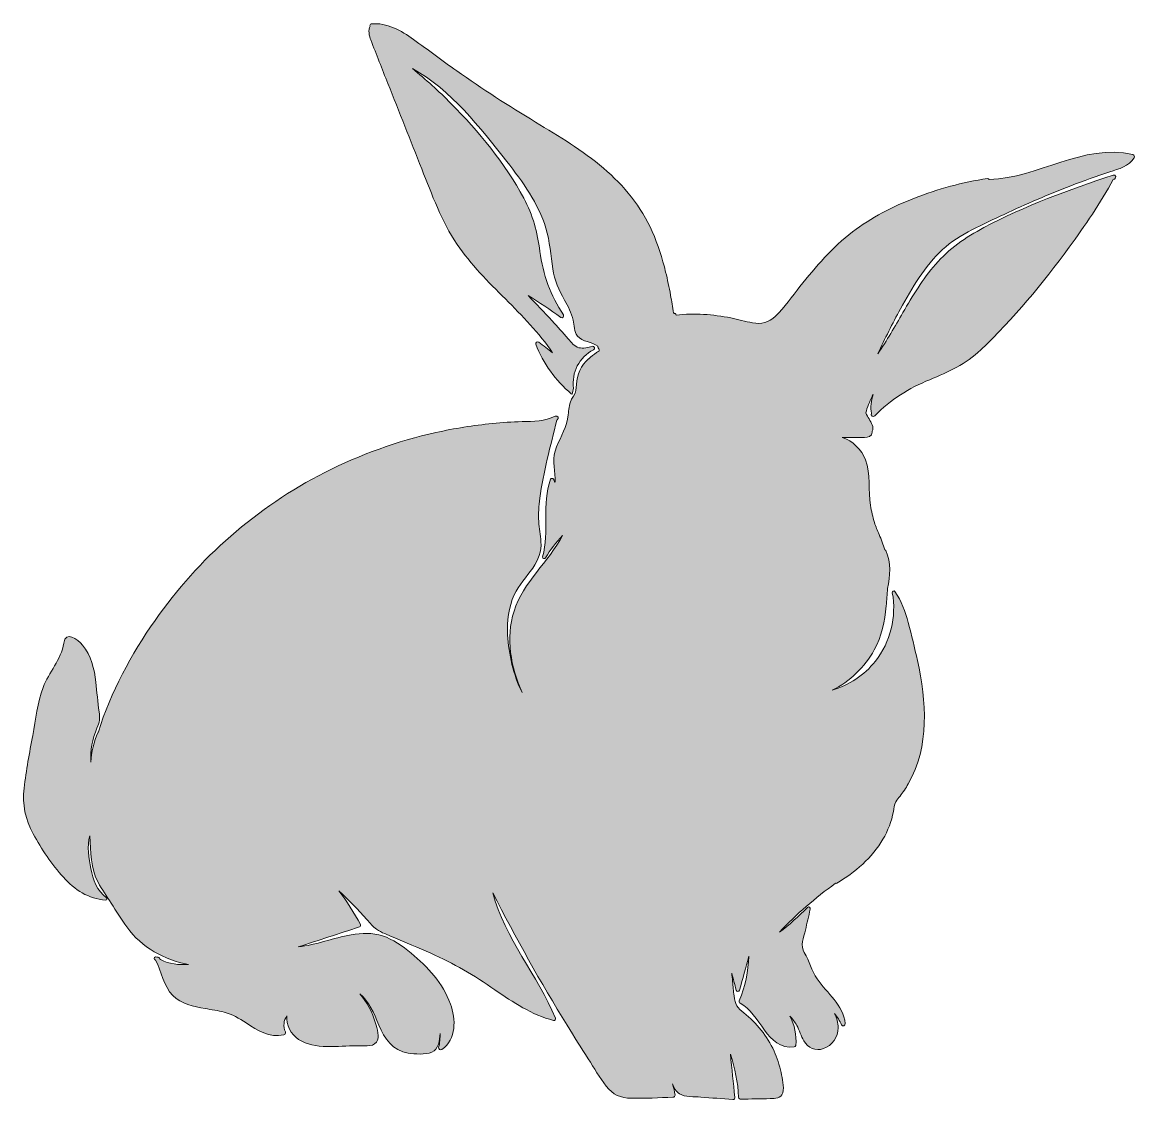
# Model space of a CAD drawing. Header units: inches. Extents: x -2 to 737, y -1000 to -384.
# Drawn here: x 218.4 to 312.4, y -895.6 to -804.6 of the extents above; entities that cross this region are included whole.
import ezdxf

# ---------------------------------------------------------------- set-up
doc = ezdxf.new("R2010")
doc.units = ezdxf.units.IN
doc.header["$MEASUREMENT"] = 0
doc.layers.add('Layer 1', color=7, linetype='Continuous')

# ---------------------------------------------------------------- blocks, each defined once
blk = doc.blocks.new('block 22')
at = {"layer": 'Layer 1', "true_color": 0x010101}
h = blk.add_hatch(color=178, dxfattribs=at)
h.dxf.hatch_style = 2
edge = h.paths.add_edge_path()
edge.add_spline(control_points=[(312.232, -815.736), (308.005, -814.777), (304.24, -817.722), (300.089, -817.855), (300.06, -817.799), (300.006, -817.758), (299.931, -817.768), (297.848, -818.051), (295.743, -818.668), (293.784, -819.419), (291.914, -820.136), (290.125, -821.066), (288.528, -822.279), (286.818, -823.577), (285.427, -825.212), (284.094, -826.881), (283.425, -827.718), (282.803, -828.669), (282.016, -829.401), (281.451, -829.927), (280.842, -830.101), (280.079, -829.96), (279.464, -829.846), (278.863, -829.662), (278.247, -829.544), (276.732, -829.253), (275.16, -829.128), (273.627, -829.297), (273.617, -829.245), (273.585, -829.198), (273.534, -829.174), (273.51, -829.162), (273.485, -829.151), (273.461, -829.139), (273.442, -829.13), (273.423, -829.127), (273.405, -829.126), (273.33, -828.894), (273.322, -828.568), (273.292, -828.394), (273.247, -828.132), (273.201, -827.871), (273.152, -827.611), (273.031, -826.959), (272.897, -826.31), (272.739, -825.666), (272.455, -824.5), (272.094, -823.35), (271.608, -822.251), (270.676, -820.145), (269.226, -818.368), (267.477, -816.886), (265.707, -815.388), (263.717, -814.184), (261.737, -812.99), (259.468, -811.622), (257.242, -810.197), (255.077, -808.667), (253.85, -807.8), (252.652, -806.893), (251.431, -806.018), (250.378, -805.264), (249.187, -804.559), (247.843, -804.701), (247.755, -804.71), (247.728, -804.807), (247.755, -804.877), (247.554, -805.172), (247.696, -805.76), (247.81, -806.049), (248.293, -807.277), (248.771, -808.508), (249.259, -809.735), (250.216, -812.139), (251.164, -814.547), (252.12, -816.952), (252.987, -819.13), (253.789, -821.374), (255.114, -823.326), (256.271, -825.03), (257.738, -826.489), (259.188, -827.94), (260.617, -829.37), (262.039, -830.815), (263.183, -832.482), (262.795, -832.188), (262.409, -831.894), (262.022, -831.599), (261.902, -831.507), (261.688, -831.61), (261.754, -831.775), (262.402, -833.405), (263.424, -834.826), (264.762, -835.962), (264.782, -835.979), (264.805, -835.986), (264.829, -835.99), (264.876, -835.829), (264.92, -835.663), (264.962, -835.49), (264.754, -834.17), (265.425, -832.842), (266.643, -832.24), (266.805, -832.16), (266.706, -831.876), (266.528, -831.935), (266.187, -832.05), (265.774, -832.145), (265.413, -832.06), (265.004, -831.963), (264.767, -831.596), (264.506, -831.301), (264.057, -830.794), (263.604, -830.29), (263.145, -829.792), (262.48, -829.068), (261.801, -828.359), (261.116, -827.655), (262.064, -828.234), (262.989, -828.849), (263.891, -829.501), (264.018, -829.592), (264.176, -829.408), (264.096, -829.287), (263.004, -827.66), (262.361, -825.857), (262.108, -823.919), (261.897, -822.305), (261.523, -820.866), (260.744, -819.426), (259.158, -816.495), (256.932, -813.775), (254.59, -811.417), (253.557, -810.378), (252.47, -809.395), (251.333, -808.471), (254.604, -810.288), (257.03, -813.435), (259.307, -816.327), (260.655, -818.038), (261.965, -819.865), (262.618, -821.968), (262.967, -823.093), (263.011, -824.251), (263.198, -825.405), (263.353, -826.364), (263.722, -827.189), (264.185, -828.033), (264.481, -828.572), (264.787, -829.123), (264.922, -829.73), (265.022, -830.18), (264.971, -830.695), (265.279, -831.073), (265.693, -831.582), (266.524, -831.549), (267.001, -831.934), (267.011, -831.976), (267.022, -832.018), (267.031, -832.078), (267.134, -832.164), (267.149, -832.263), (267.076, -832.377), (267.016, -832.401), (266.957, -832.429), (266.9, -832.459), (266.663, -832.651), (266.437, -832.782), (266.232, -832.99), (266.224, -832.994), (266.215, -832.998), (266.207, -833.005), (265.595, -833.546), (265.256, -834.364), (265.2, -835.17), (265.173, -835.556), (265.167, -835.803), (264.948, -836.163), (264.879, -836.278), (264.797, -836.377), (264.741, -836.501), (264.568, -836.878), (264.547, -837.314), (264.509, -837.721), (264.412, -838.753), (263.894, -839.518), (263.508, -840.45), (263.127, -841.369), (263.352, -842.186), (263.412, -843.118), (263.401, -843.229), (263.391, -843.34), (263.381, -843.451), (263.381, -843.451), (263.293, -843.227), (263.293, -843.227), (263.283, -843.203), (263.268, -843.187), (263.25, -843.176), (263.206, -843.085), (263.055, -843.064), (263.014, -843.177), (262.248, -845.297), (262.929, -847.59), (262.334, -849.741), (262.29, -849.897), (262.516, -849.947), (262.588, -849.823), (262.99, -849.135), (263.47, -848.508), (264.021, -847.941), (262.842, -850.19), (260.691, -851.842), (259.921, -854.323), (259.21, -856.612), (259.638, -859.054), (260.603, -861.209), (259.858, -859.702), (259.468, -857.964), (259.381, -856.327), (259.321, -855.179), (259.454, -854.003), (259.94, -852.952), (260.332, -852.103), (260.972, -851.436), (261.5, -850.677), (261.972, -850), (262.258, -849.286), (262.197, -848.453), (262.155, -847.883), (262.032, -847.323), (262.007, -846.75), (261.978, -846.094), (262.021, -845.437), (262.103, -844.787), (262.386, -842.561), (263.022, -840.366), (263.536, -838.183), (263.549, -838.176), (263.563, -838.171), (263.576, -838.164), (263.779, -838.059), (263.612, -837.75), (263.408, -837.852), (262.531, -838.296), (261.556, -838.275), (260.598, -838.305), (259.759, -838.331), (258.922, -838.386), (258.087, -838.469), (256.484, -838.628), (254.891, -838.877), (253.319, -839.228), (250.061, -839.954), (246.894, -841.09), (243.919, -842.604), (238.194, -845.519), (233.257, -849.839), (229.576, -855.101), (227.571, -857.968), (225.817, -861.172), (224.784, -864.529), (224.776, -864.539), (224.768, -864.548), (224.762, -864.561), (224.398, -865.366), (224.195, -866.214), (224.147, -867.074), (224.089, -866.106), (224.275, -865.138), (224.669, -864.203), (224.873, -863.719), (224.946, -863.37), (224.859, -862.84), (224.721, -861.999), (224.669, -861.156), (224.571, -860.31), (224.444, -859.211), (224.184, -858.074), (223.454, -857.207), (223.023, -856.695), (222.019, -855.934), (221.86, -857.024), (221.658, -858.419), (220.589, -859.47), (220.12, -860.776), (219.654, -862.071), (219.475, -863.468), (219.235, -864.818), (218.971, -866.295), (218.677, -867.779), (218.509, -869.271), (218.352, -870.669), (218.61, -871.915), (219.278, -873.148), (219.976, -874.437), (220.85, -875.723), (221.83, -876.815), (222.769, -877.861), (223.961, -878.643), (225.391, -878.741), (225.495, -878.748), (225.568, -878.615), (225.475, -878.544), (224.678, -877.941), (224.326, -877.023), (224.149, -876.066), (223.999, -875.255), (223.787, -874.155), (224.062, -873.301), (224.146, -874.623), (224.147, -876.084), (224.76, -877.238), (225.084, -877.849), (225.495, -878.421), (225.868, -879.003), (226.299, -879.677), (226.716, -880.361), (227.187, -881.008), (228.466, -882.767), (230.337, -883.772), (232.405, -884.186), (231.583, -884.226), (230.755, -884.158), (230.044, -883.76), (230.023, -883.748), (230.003, -883.734), (229.982, -883.721), (229.971, -883.698), (229.96, -883.676), (229.948, -883.654), (229.9, -883.568), (229.811, -883.545), (229.734, -883.561), (229.731, -883.56), (229.728, -883.558), (229.725, -883.556), (229.586, -883.457), (229.404, -883.654), (229.545, -883.756), (229.571, -883.775), (229.598, -883.792), (229.624, -883.811), (230.152, -884.784), (230.275, -885.995), (231.086, -886.8), (231.811, -887.519), (232.837, -887.736), (233.807, -887.903), (234.348, -887.996), (234.893, -888.074), (235.423, -888.214), (236.105, -888.395), (236.692, -888.729), (237.277, -889.116), (238.239, -889.753), (239.262, -890.408), (240.463, -890.126), (240.575, -890.099), (240.637, -889.987), (240.591, -889.879), (240.394, -889.417), (240.441, -888.913), (240.724, -888.527), (240.623, -889.282), (241.074, -890.084), (241.716, -890.507), (243.07, -891.4), (245.087, -891.062), (246.616, -891.043), (247.092, -891.038), (247.944, -891.199), (248.286, -890.752), (248.599, -890.344), (248.334, -889.56), (248.214, -889.127), (247.959, -888.21), (247.5, -887.374), (246.887, -886.661), (247.665, -887.323), (248.067, -888.28), (248.496, -889.301), (248.982, -890.456), (249.65, -891.458), (250.981, -891.66), (251.565, -891.749), (252.404, -891.82), (252.963, -891.601), (253.55, -891.373), (253.635, -890.556), (253.68, -890.015), (253.68, -890.013), (253.68, -890.012), (253.68, -890.011), (253.682, -890.397), (253.641, -890.788), (253.551, -891.178), (253.516, -891.33), (253.703, -891.445), (253.827, -891.36), (255.074, -890.503), (255.006, -888.8), (254.545, -887.523), (253.917, -885.784), (252.622, -884.375), (251.215, -883.219), (250.497, -882.63), (249.706, -882.046), (248.81, -881.763), (247.95, -881.491), (247.037, -881.517), (246.157, -881.67), (244.645, -881.934), (243.193, -882.532), (241.67, -882.698), (243.395, -882.133), (245.121, -881.57), (246.846, -881.005), (246.93, -880.977), (246.982, -880.89), (246.937, -880.805), (246.409, -879.796), (245.799, -878.841), (245.113, -877.944), (245.931, -878.736), (246.732, -879.545), (247.488, -880.383), (247.751, -880.674), (247.975, -880.987), (248.307, -881.209), (248.731, -881.492), (249.243, -881.678), (249.71, -881.876), (250.768, -882.323), (251.825, -882.772), (252.878, -883.232), (254.815, -884.078), (256.562, -885.111), (258.299, -886.312), (259.845, -887.381), (261.417, -888.426), (263.256, -888.912), (263.357, -888.939), (263.472, -888.828), (263.428, -888.725), (261.896, -885.086), (259.151, -881.97), (258.127, -878.124), (260.087, -881.93), (262.153, -885.681), (264.409, -889.32), (264.996, -890.268), (265.591, -891.21), (266.192, -892.148), (266.687, -892.921), (267.15, -893.739), (267.717, -894.461), (268.279, -895.177), (268.94, -895.476), (269.849, -895.488), (271.015, -895.504), (272.187, -895.436), (273.353, -895.401), (273.446, -895.398), (273.544, -895.31), (273.532, -895.211), (273.491, -894.884), (273.414, -894.569), (273.303, -894.272), (273.457, -894.6), (273.619, -894.928), (273.901, -895.109), (274.376, -895.413), (275.175, -895.337), (275.708, -895.382), (276.609, -895.458), (277.512, -895.522), (278.414, -895.6), (278.526, -895.61), (278.596, -895.509), (278.586, -895.407), (278.46, -894.193), (278.335, -892.98), (278.21, -891.766), (278.607, -892.937), (278.84, -894.152), (278.908, -895.399), (278.913, -895.494), (278.997, -895.562), (279.09, -895.561), (279.914, -895.546), (280.738, -895.531), (281.561, -895.516), (282.011, -895.508), (282.479, -895.528), (282.63, -895.02), (282.78, -894.519), (282.597, -893.806), (282.494, -893.311), (282.364, -892.687), (282.164, -892.08), (281.9, -891.499), (281.323, -890.23), (280.442, -889.136), (279.351, -888.274), (278.812, -887.849), (278.605, -887.55), (278.516, -886.829), (278.466, -886.425), (278.434, -886.018), (278.393, -885.613), (278.369, -885.375), (278.345, -885.138), (278.32, -884.901), (278.445, -885.38), (278.57, -885.859), (278.694, -886.339), (278.737, -886.504), (278.943, -886.506), (278.989, -886.34), (279.25, -885.39), (279.512, -884.439), (279.773, -883.489), (279.719, -884.775), (279.452, -886.037), (278.964, -887.241), (278.934, -887.314), (278.943, -887.409), (279.024, -887.448), (280.767, -888.297), (281.264, -891.424), (283.599, -891.144), (283.66, -891.137), (283.734, -891.091), (283.741, -891.022), (283.82, -890.143), (283.643, -889.293), (283.232, -888.545), (283.461, -888.776), (283.659, -889.039), (283.819, -889.33), (284.048, -889.749), (284.17, -890.222), (284.422, -890.63), (284.786, -891.218), (285.409, -891.528), (286.085, -891.292), (286.815, -891.037), (287.32, -890.3), (287.322, -889.534), (287.323, -889.107), (287.206, -888.707), (287.02, -888.336), (287.246, -888.624), (287.445, -888.936), (287.614, -889.273), (287.696, -889.438), (287.924, -889.35), (287.909, -889.179), (287.776, -887.589), (286.393, -886.615), (285.534, -885.404), (285.041, -884.71), (284.91, -883.881), (284.457, -883.177), (284.093, -882.611), (284.412, -881.89), (284.551, -881.284), (284.686, -880.692), (284.821, -880.1), (284.961, -879.509), (284.99, -879.385), (284.84, -879.241), (284.73, -879.353), (283.988, -880.112), (283.192, -880.812), (282.354, -881.461), (283.792, -879.924), (285.383, -878.539), (287.104, -877.321), (287.134, -877.333), (287.169, -877.332), (287.205, -877.31), (288.728, -876.405), (290.213, -875.143), (291.108, -873.598), (291.528, -872.873), (291.826, -872.083), (291.994, -871.262), (292.05, -870.988), (292.063, -870.676), (292.191, -870.424), (292.279, -870.25), (292.431, -870.102), (292.551, -869.95), (292.807, -869.626), (293.036, -869.28), (293.243, -868.922), (295.069, -865.753), (294.771, -861.931), (294.023, -858.495), (293.789, -857.422), (293.522, -856.356), (293.243, -855.294), (292.995, -854.355), (292.687, -853.455), (292.116, -852.658), (292.041, -852.554), (291.879, -852.651), (291.899, -852.764), (292.267, -854.796), (291.745, -856.925), (290.465, -858.552), (289.522, -859.752), (288.231, -860.569), (286.803, -861.003), (288.306, -860.278), (289.568, -859.049), (290.369, -857.592), (291.003, -856.439), (291.261, -855.182), (291.378, -853.882), (291.422, -853.393), (291.458, -852.904), (291.494, -852.415), (291.72, -851.339), (291.805, -850.242), (291.343, -849.206), (291.325, -849.166), (291.295, -849.148), (291.264, -849.143), (291.131, -848.703), (290.962, -848.27), (290.781, -847.84), (290.639, -847.502), (290.503, -847.17), (290.378, -846.837), (290.25, -846.36), (290.137, -845.88), (290.051, -845.396), (289.83, -844.142), (290.102, -842.737), (289.638, -841.538), (289.294, -840.649), (288.55, -839.939), (287.653, -839.637), (287.923, -839.658), (288.192, -839.665), (288.46, -839.652), (288.823, -839.66), (289.186, -839.666), (289.545, -839.649), (289.858, -839.635), (290.165, -839.56), (290.196, -839.196), (290.198, -839.172), (290.193, -839.15), (290.192, -839.127), (290.395, -838.783), (290.113, -838.379), (289.935, -838.084), (289.835, -837.92), (289.736, -837.752), (289.664, -837.578), (289.743, -837.095), (290.002, -836.616), (290.186, -836.19), (290.197, -836.165), (290.197, -836.143), (290.193, -836.122), (290.213, -836.093), (290.234, -836.065), (290.259, -836.04), (290.263, -836.035), (290.271, -836.029), (290.28, -836.022), (290.121, -836.499), (290.026, -837.122), (290.137, -837.6), (290.047, -837.771), (290.263, -837.981), (290.416, -837.823), (291.756, -836.441), (293.29, -835.485), (295.066, -834.762), (296.659, -834.113), (298.115, -833.446), (299.375, -832.245), (302.128, -829.622), (304.603, -826.634), (306.846, -823.569), (308.188, -821.734), (309.494, -819.84), (310.578, -817.838), (310.61, -817.828), (310.641, -817.817), (310.673, -817.806), (310.884, -817.736), (310.783, -817.407), (310.572, -817.477), (306.859, -818.7), (303.088, -820.078), (299.628, -821.915), (298.096, -822.729), (296.688, -823.708), (295.542, -825.02), (294.461, -826.257), (293.614, -827.673), (292.794, -829.09), (292.113, -830.269), (291.441, -831.457), (290.664, -832.574), (291.274, -831.296), (291.899, -830.026), (292.585, -828.786), (293.561, -827.026), (294.648, -825.145), (296.144, -823.77), (297.595, -822.436), (299.591, -821.628), (301.353, -820.791), (303.196, -819.916), (305.075, -819.114), (306.98, -818.383), (308.071, -817.963), (309.172, -817.569), (310.281, -817.198), (311.034, -816.946), (311.907, -816.756), (312.334, -816.019), (312.39, -815.922), (312.358, -815.765), (312.232, -815.736)], knot_values=[0, 0, 0, 0, 1, 1, 1, 2, 2, 2, 3, 3, 3, 4, 4, 4, 5, 5, 5, 6, 6, 6, 7, 7, 7, 8, 8, 8, 9, 9, 9, 10, 10, 10, 11, 11, 11, 12, 12, 12, 13, 13, 13, 14, 14, 14, 15, 15, 15, 16, 16, 16, 17, 17, 17, 18, 18, 18, 19, 19, 19, 20, 20, 20, 21, 21, 21, 22, 22, 22, 23, 23, 23, 24, 24, 24, 25, 25, 25, 26, 26, 26, 27, 27, 27, 28, 28, 28, 29, 29, 29, 30, 30, 30, 31, 31, 31, 32, 32, 32, 33, 33, 33, 34, 34, 34, 35, 35, 35, 36, 36, 36, 37, 37, 37, 38, 38, 38, 39, 39, 39, 40, 40, 40, 41, 41, 41, 42, 42, 42, 43, 43, 43, 44, 44, 44, 45, 45, 45, 46, 46, 46, 47, 47, 47, 48, 48, 48, 49, 49, 49, 50, 50, 50, 51, 51, 51, 52, 52, 52, 53, 53, 53, 54, 54, 54, 55, 55, 55, 56, 56, 56, 57, 57, 57, 58, 58, 58, 59, 59, 59, 60, 60, 60, 61, 61, 61, 62, 62, 62, 63, 63, 63, 64, 64, 64, 65, 65, 65, 66, 66, 66, 67, 67, 67, 68, 68, 68, 69, 69, 69, 70, 70, 70, 71, 71, 71, 72, 72, 72, 73, 73, 73, 74, 74, 74, 75, 75, 75, 76, 76, 76, 77, 77, 77, 78, 78, 78, 79, 79, 79, 80, 80, 80, 81, 81, 81, 82, 82, 82, 83, 83, 83, 84, 84, 84, 85, 85, 85, 86, 86, 86, 87, 87, 87, 88, 88, 88, 89, 89, 89, 90, 90, 90, 91, 91, 91, 92, 92, 92, 93, 93, 93, 94, 94, 94, 95, 95, 95, 96, 96, 96, 97, 97, 97, 98, 98, 98, 99, 99, 99, 100, 100, 100, 101, 101, 101, 102, 102, 102, 103, 103, 103, 104, 104, 104, 105, 105, 105, 106, 106, 106, 107, 107, 107, 108, 108, 108, 109, 109, 109, 110, 110, 110, 111, 111, 111, 112, 112, 112, 113, 113, 113, 114, 114, 114, 115, 115, 115, 116, 116, 116, 117, 117, 117, 118, 118, 118, 119, 119, 119, 120, 120, 120, 121, 121, 121, 122, 122, 122, 123, 123, 123, 124, 124, 124, 125, 125, 125, 126, 126, 126, 127, 127, 127, 128, 128, 128, 129, 129, 129, 130, 130, 130, 131, 131, 131, 132, 132, 132, 133, 133, 133, 134, 134, 134, 135, 135, 135, 136, 136, 136, 137, 137, 137, 138, 138, 138, 139, 139, 139, 140, 140, 140, 141, 141, 141, 142, 142, 142, 143, 143, 143, 144, 144, 144, 145, 145, 145, 146, 146, 146, 147, 147, 147, 148, 148, 148, 149, 149, 149, 150, 150, 150, 151, 151, 151, 152, 152, 152, 153, 153, 153, 154, 154, 154, 155, 155, 155, 156, 156, 156, 157, 157, 157, 158, 158, 158, 159, 159, 159, 160, 160, 160, 161, 161, 161, 162, 162, 162, 163, 163, 163, 164, 164, 164, 165, 165, 165, 166, 166, 166, 167, 167, 167, 168, 168, 168, 169, 169, 169, 170, 170, 170, 171, 171, 171, 172, 172, 172, 173, 173, 173, 174, 174, 174, 175, 175, 175, 176, 176, 176, 177, 177, 177, 178, 178, 178, 179, 179, 179, 180, 180, 180, 181, 181, 181, 182, 182, 182, 183, 183, 183, 184, 184, 184, 185, 185, 185, 186, 186, 186, 187, 187, 187, 188, 188, 188, 189, 189, 189, 190, 190, 190, 191, 191, 191, 192, 192, 192, 193, 193, 193, 194, 194, 194, 195, 195, 195, 196, 196, 196, 197, 197, 197, 198, 198, 198, 199, 199, 199, 200, 200, 200, 201, 201, 201, 202, 202, 202, 203, 203, 203, 204, 204, 204, 205, 205, 205, 206, 206, 206, 207, 207, 207, 208, 208, 208, 209, 209, 209, 210, 210, 210, 211, 211, 211, 212, 212, 212, 213, 213, 213, 214, 214, 214, 215, 215, 215, 216, 216, 216, 217, 217, 217, 218, 218, 218, 219, 219, 219, 220, 220, 220, 221, 221, 221, 222, 222, 222, 223, 223, 223, 224, 224, 224, 225, 225, 225, 226, 226, 226, 227, 227, 227, 228, 228, 228, 229, 229, 229, 230, 230, 230, 231, 231, 231, 232, 232, 232, 233, 233, 233, 234, 234, 234, 235, 235, 235, 236, 236, 236, 237, 237, 237, 238, 238, 238, 239, 239, 239, 240, 240, 240, 241, 241, 241, 242, 242, 242, 243, 243, 243, 244, 244, 244, 244], degree=3, periodic=1)
at = {"layer": 'Layer 1', "lineweight": 0}
blk.add_open_spline([(312.232, -815.736), (308.005, -814.777), (304.24, -817.722), (300.089, -817.855), (300.06, -817.799), (300.006, -817.758), (299.931, -817.768), (297.848, -818.051), (295.743, -818.668), (293.784, -819.419), (291.914, -820.136), (290.125, -821.066), (288.528, -822.279), (286.818, -823.577), (285.427, -825.212), (284.094, -826.881), (283.425, -827.718), (282.803, -828.669), (282.016, -829.401), (281.451, -829.927), (280.842, -830.101), (280.079, -829.96), (279.464, -829.846), (278.863, -829.662), (278.247, -829.544), (276.732, -829.253), (275.16, -829.128), (273.627, -829.297), (273.617, -829.245), (273.585, -829.198), (273.534, -829.174), (273.51, -829.162), (273.485, -829.151), (273.461, -829.139), (273.442, -829.13), (273.423, -829.127), (273.405, -829.126), (273.33, -828.894), (273.322, -828.568), (273.292, -828.394), (273.247, -828.132), (273.201, -827.871), (273.152, -827.611), (273.031, -826.959), (272.897, -826.31), (272.739, -825.666), (272.455, -824.5), (272.094, -823.35), (271.608, -822.251), (270.676, -820.145), (269.226, -818.368), (267.477, -816.886), (265.707, -815.388), (263.717, -814.184), (261.737, -812.99), (259.468, -811.622), (257.242, -810.197), (255.077, -808.667), (253.85, -807.8), (252.652, -806.893), (251.431, -806.018), (250.378, -805.264), (249.187, -804.559), (247.843, -804.701), (247.755, -804.71), (247.728, -804.807), (247.755, -804.877), (247.554, -805.172), (247.696, -805.76), (247.81, -806.049), (248.293, -807.277), (248.771, -808.508), (249.259, -809.735), (250.216, -812.139), (251.164, -814.547), (252.12, -816.952), (252.987, -819.13), (253.789, -821.374), (255.114, -823.326), (256.271, -825.03), (257.738, -826.489), (259.188, -827.94), (260.617, -829.37), (262.039, -830.815), (263.183, -832.482), (262.795, -832.188), (262.409, -831.894), (262.022, -831.599), (261.902, -831.507), (261.688, -831.61), (261.754, -831.775), (262.402, -833.405), (263.424, -834.826), (264.762, -835.962), (264.782, -835.979), (264.805, -835.986), (264.829, -835.99), (264.876, -835.829), (264.92, -835.663), (264.962, -835.49), (264.754, -834.17), (265.425, -832.842), (266.643, -832.24), (266.805, -832.16), (266.706, -831.876), (266.528, -831.935), (266.187, -832.05), (265.774, -832.145), (265.413, -832.06), (265.004, -831.963), (264.767, -831.596), (264.506, -831.301), (264.057, -830.794), (263.604, -830.29), (263.145, -829.792), (262.48, -829.068), (261.801, -828.359), (261.116, -827.655), (262.064, -828.234), (262.989, -828.849), (263.891, -829.501), (264.018, -829.592), (264.176, -829.408), (264.096, -829.287), (263.004, -827.66), (262.361, -825.857), (262.108, -823.919), (261.897, -822.305), (261.523, -820.866), (260.744, -819.426), (259.158, -816.495), (256.932, -813.775), (254.59, -811.417), (253.557, -810.378), (252.47, -809.395), (251.333, -808.471), (254.604, -810.288), (257.03, -813.435), (259.307, -816.327), (260.655, -818.038), (261.965, -819.865), (262.618, -821.968), (262.967, -823.093), (263.011, -824.251), (263.198, -825.405), (263.353, -826.364), (263.722, -827.189), (264.185, -828.033), (264.481, -828.572), (264.787, -829.123), (264.922, -829.73), (265.022, -830.18), (264.971, -830.695), (265.279, -831.073), (265.693, -831.582), (266.524, -831.549), (267.001, -831.934), (267.011, -831.976), (267.022, -832.018), (267.031, -832.078), (267.134, -832.164), (267.149, -832.263), (267.076, -832.377), (267.016, -832.401), (266.957, -832.429), (266.9, -832.459), (266.663, -832.651), (266.437, -832.782), (266.232, -832.99), (266.224, -832.994), (266.215, -832.998), (266.207, -833.005), (265.595, -833.546), (265.256, -834.364), (265.2, -835.17), (265.173, -835.556), (265.167, -835.803), (264.948, -836.163), (264.879, -836.278), (264.797, -836.377), (264.741, -836.501), (264.568, -836.878), (264.547, -837.314), (264.509, -837.721), (264.412, -838.753), (263.894, -839.518), (263.508, -840.45), (263.127, -841.369), (263.352, -842.186), (263.412, -843.118), (263.401, -843.229), (263.391, -843.34), (263.381, -843.451), (263.381, -843.451), (263.293, -843.227), (263.293, -843.227), (263.283, -843.203), (263.268, -843.187), (263.25, -843.176), (263.206, -843.085), (263.055, -843.064), (263.014, -843.177), (262.248, -845.297), (262.929, -847.59), (262.334, -849.741), (262.29, -849.897), (262.516, -849.947), (262.588, -849.823), (262.99, -849.135), (263.47, -848.508), (264.021, -847.941), (262.842, -850.19), (260.691, -851.842), (259.921, -854.323), (259.21, -856.612), (259.638, -859.054), (260.603, -861.209), (259.858, -859.702), (259.468, -857.964), (259.381, -856.327), (259.321, -855.179), (259.454, -854.003), (259.94, -852.952), (260.332, -852.103), (260.972, -851.436), (261.5, -850.677), (261.972, -850), (262.258, -849.286), (262.197, -848.453), (262.155, -847.883), (262.032, -847.323), (262.007, -846.75), (261.978, -846.094), (262.021, -845.437), (262.103, -844.787), (262.386, -842.561), (263.022, -840.366), (263.536, -838.183), (263.549, -838.176), (263.563, -838.171), (263.576, -838.164), (263.779, -838.059), (263.612, -837.75), (263.408, -837.852), (262.531, -838.296), (261.556, -838.275), (260.598, -838.305), (259.759, -838.331), (258.922, -838.386), (258.087, -838.469), (256.484, -838.628), (254.891, -838.877), (253.319, -839.228), (250.061, -839.954), (246.894, -841.09), (243.919, -842.604), (238.194, -845.519), (233.257, -849.839), (229.576, -855.101), (227.571, -857.968), (225.817, -861.172), (224.784, -864.529), (224.776, -864.539), (224.768, -864.548), (224.762, -864.561), (224.398, -865.366), (224.195, -866.214), (224.147, -867.074), (224.089, -866.106), (224.275, -865.138), (224.669, -864.203), (224.873, -863.719), (224.946, -863.37), (224.859, -862.84), (224.721, -861.999), (224.669, -861.156), (224.571, -860.31), (224.444, -859.211), (224.184, -858.074), (223.454, -857.207), (223.023, -856.695), (222.019, -855.934), (221.86, -857.024), (221.658, -858.419), (220.589, -859.47), (220.12, -860.776), (219.654, -862.071), (219.475, -863.468), (219.235, -864.818), (218.971, -866.295), (218.677, -867.779), (218.509, -869.271), (218.352, -870.669), (218.61, -871.915), (219.278, -873.148), (219.976, -874.437), (220.85, -875.723), (221.83, -876.815), (222.769, -877.861), (223.961, -878.643), (225.391, -878.741), (225.495, -878.748), (225.568, -878.615), (225.475, -878.544), (224.678, -877.941), (224.326, -877.023), (224.149, -876.066), (223.999, -875.255), (223.787, -874.155), (224.062, -873.301), (224.146, -874.623), (224.147, -876.084), (224.76, -877.238), (225.084, -877.849), (225.495, -878.421), (225.868, -879.003), (226.299, -879.677), (226.716, -880.361), (227.187, -881.008), (228.466, -882.767), (230.337, -883.772), (232.405, -884.186), (231.583, -884.226), (230.755, -884.158), (230.044, -883.76), (230.023, -883.748), (230.003, -883.734), (229.982, -883.721), (229.971, -883.698), (229.96, -883.676), (229.948, -883.654), (229.9, -883.568), (229.811, -883.545), (229.734, -883.561), (229.731, -883.56), (229.728, -883.558), (229.725, -883.556), (229.586, -883.457), (229.404, -883.654), (229.545, -883.756), (229.571, -883.775), (229.598, -883.792), (229.624, -883.811), (230.152, -884.784), (230.275, -885.995), (231.086, -886.8), (231.811, -887.519), (232.837, -887.736), (233.807, -887.903), (234.348, -887.996), (234.893, -888.074), (235.423, -888.214), (236.105, -888.395), (236.692, -888.729), (237.277, -889.116), (238.239, -889.753), (239.262, -890.408), (240.463, -890.126), (240.575, -890.099), (240.637, -889.987), (240.591, -889.879), (240.394, -889.417), (240.441, -888.913), (240.724, -888.527), (240.623, -889.282), (241.074, -890.084), (241.716, -890.507), (243.07, -891.4), (245.087, -891.062), (246.616, -891.043), (247.092, -891.038), (247.944, -891.199), (248.286, -890.752), (248.599, -890.344), (248.334, -889.56), (248.214, -889.127), (247.959, -888.21), (247.5, -887.374), (246.887, -886.661), (247.665, -887.323), (248.067, -888.28), (248.496, -889.301), (248.982, -890.456), (249.65, -891.458), (250.981, -891.66), (251.565, -891.749), (252.404, -891.82), (252.963, -891.601), (253.55, -891.373), (253.635, -890.556), (253.68, -890.015), (253.68, -890.013), (253.68, -890.012), (253.68, -890.011), (253.682, -890.397), (253.641, -890.788), (253.551, -891.178), (253.516, -891.33), (253.703, -891.445), (253.827, -891.36), (255.074, -890.503), (255.006, -888.8), (254.545, -887.523), (253.917, -885.784), (252.622, -884.375), (251.215, -883.219), (250.497, -882.63), (249.706, -882.046), (248.81, -881.763), (247.95, -881.491), (247.037, -881.517), (246.157, -881.67), (244.645, -881.934), (243.193, -882.532), (241.67, -882.698), (243.395, -882.133), (245.121, -881.57), (246.846, -881.005), (246.93, -880.977), (246.982, -880.89), (246.937, -880.805), (246.409, -879.796), (245.799, -878.841), (245.113, -877.944), (245.931, -878.736), (246.732, -879.545), (247.488, -880.383), (247.751, -880.674), (247.975, -880.987), (248.307, -881.209), (248.731, -881.492), (249.243, -881.678), (249.71, -881.876), (250.768, -882.323), (251.825, -882.772), (252.878, -883.232), (254.815, -884.078), (256.562, -885.111), (258.299, -886.312), (259.845, -887.381), (261.417, -888.426), (263.256, -888.912), (263.357, -888.939), (263.472, -888.828), (263.428, -888.725), (261.896, -885.086), (259.151, -881.97), (258.127, -878.124), (260.087, -881.93), (262.153, -885.681), (264.409, -889.32), (264.996, -890.268), (265.591, -891.21), (266.192, -892.148), (266.687, -892.921), (267.15, -893.739), (267.717, -894.461), (268.279, -895.177), (268.94, -895.476), (269.849, -895.488), (271.015, -895.504), (272.187, -895.436), (273.353, -895.401), (273.446, -895.398), (273.544, -895.31), (273.532, -895.211), (273.491, -894.884), (273.414, -894.569), (273.303, -894.272), (273.457, -894.6), (273.619, -894.928), (273.901, -895.109), (274.376, -895.413), (275.175, -895.337), (275.708, -895.382), (276.609, -895.458), (277.512, -895.522), (278.414, -895.6), (278.526, -895.61), (278.596, -895.509), (278.586, -895.407), (278.46, -894.193), (278.335, -892.98), (278.21, -891.766), (278.607, -892.937), (278.84, -894.152), (278.908, -895.399), (278.913, -895.494), (278.997, -895.562), (279.09, -895.561), (279.914, -895.546), (280.738, -895.531), (281.561, -895.516), (282.011, -895.508), (282.479, -895.528), (282.63, -895.02), (282.78, -894.519), (282.597, -893.806), (282.494, -893.311), (282.364, -892.687), (282.164, -892.08), (281.9, -891.499), (281.323, -890.23), (280.442, -889.136), (279.351, -888.274), (278.812, -887.849), (278.605, -887.55), (278.516, -886.829), (278.466, -886.425), (278.434, -886.018), (278.393, -885.613), (278.369, -885.375), (278.345, -885.138), (278.32, -884.901), (278.445, -885.38), (278.57, -885.859), (278.694, -886.339), (278.737, -886.504), (278.943, -886.506), (278.989, -886.34), (279.25, -885.39), (279.512, -884.439), (279.773, -883.489), (279.719, -884.775), (279.452, -886.037), (278.964, -887.241), (278.934, -887.314), (278.943, -887.409), (279.024, -887.448), (280.767, -888.297), (281.264, -891.424), (283.599, -891.144), (283.66, -891.137), (283.734, -891.091), (283.741, -891.022), (283.82, -890.143), (283.643, -889.293), (283.232, -888.545), (283.461, -888.776), (283.659, -889.039), (283.819, -889.33), (284.048, -889.749), (284.17, -890.222), (284.422, -890.63), (284.786, -891.218), (285.409, -891.528), (286.085, -891.292), (286.815, -891.037), (287.32, -890.3), (287.322, -889.534), (287.323, -889.107), (287.206, -888.707), (287.02, -888.336), (287.246, -888.624), (287.445, -888.936), (287.614, -889.273), (287.696, -889.438), (287.924, -889.35), (287.909, -889.179), (287.776, -887.589), (286.393, -886.615), (285.534, -885.404), (285.041, -884.71), (284.91, -883.881), (284.457, -883.177), (284.093, -882.611), (284.412, -881.89), (284.551, -881.284), (284.686, -880.692), (284.821, -880.1), (284.961, -879.509), (284.99, -879.385), (284.84, -879.241), (284.73, -879.353), (283.988, -880.112), (283.192, -880.812), (282.354, -881.461), (283.792, -879.924), (285.383, -878.539), (287.104, -877.321), (287.134, -877.333), (287.169, -877.332), (287.205, -877.31), (288.728, -876.405), (290.213, -875.143), (291.108, -873.598), (291.528, -872.873), (291.826, -872.083), (291.994, -871.262), (292.05, -870.988), (292.063, -870.676), (292.191, -870.424), (292.279, -870.25), (292.431, -870.102), (292.551, -869.95), (292.807, -869.626), (293.036, -869.28), (293.243, -868.922), (295.069, -865.753), (294.771, -861.931), (294.023, -858.495), (293.789, -857.422), (293.522, -856.356), (293.243, -855.294), (292.995, -854.355), (292.687, -853.455), (292.116, -852.658), (292.041, -852.554), (291.879, -852.651), (291.899, -852.764), (292.267, -854.796), (291.745, -856.925), (290.465, -858.552), (289.522, -859.752), (288.231, -860.569), (286.803, -861.003), (288.306, -860.278), (289.568, -859.049), (290.369, -857.592), (291.003, -856.439), (291.261, -855.182), (291.378, -853.882), (291.422, -853.393), (291.458, -852.904), (291.494, -852.415), (291.72, -851.339), (291.805, -850.242), (291.343, -849.206), (291.325, -849.166), (291.295, -849.148), (291.264, -849.143), (291.131, -848.703), (290.962, -848.27), (290.781, -847.84), (290.639, -847.502), (290.503, -847.17), (290.378, -846.837), (290.25, -846.36), (290.137, -845.88), (290.051, -845.396), (289.83, -844.142), (290.102, -842.737), (289.638, -841.538), (289.294, -840.649), (288.55, -839.939), (287.653, -839.637), (287.923, -839.658), (288.192, -839.665), (288.46, -839.652), (288.823, -839.66), (289.186, -839.666), (289.545, -839.649), (289.858, -839.635), (290.165, -839.56), (290.196, -839.196), (290.198, -839.172), (290.193, -839.15), (290.192, -839.127), (290.395, -838.783), (290.113, -838.379), (289.935, -838.084), (289.835, -837.92), (289.736, -837.752), (289.664, -837.578), (289.743, -837.095), (290.002, -836.616), (290.186, -836.19), (290.197, -836.165), (290.197, -836.143), (290.193, -836.122), (290.213, -836.093), (290.234, -836.065), (290.259, -836.04), (290.263, -836.035), (290.271, -836.029), (290.28, -836.022), (290.121, -836.499), (290.026, -837.122), (290.137, -837.6), (290.047, -837.771), (290.263, -837.981), (290.416, -837.823), (291.756, -836.441), (293.29, -835.485), (295.066, -834.762), (296.659, -834.113), (298.115, -833.446), (299.375, -832.245), (302.128, -829.622), (304.603, -826.634), (306.846, -823.569), (308.188, -821.734), (309.494, -819.84), (310.578, -817.838), (310.61, -817.828), (310.641, -817.817), (310.673, -817.806), (310.884, -817.736), (310.783, -817.407), (310.572, -817.477), (306.859, -818.7), (303.088, -820.078), (299.628, -821.915), (298.096, -822.729), (296.688, -823.708), (295.542, -825.02), (294.461, -826.257), (293.614, -827.673), (292.794, -829.09), (292.113, -830.269), (291.441, -831.457), (290.664, -832.574), (291.274, -831.296), (291.899, -830.026), (292.585, -828.786), (293.561, -827.026), (294.648, -825.145), (296.144, -823.77), (297.595, -822.436), (299.591, -821.628), (301.353, -820.791), (303.196, -819.916), (305.075, -819.114), (306.98, -818.383), (308.071, -817.963), (309.172, -817.569), (310.281, -817.198), (311.034, -816.946), (311.907, -816.756), (312.334, -816.019), (312.39, -815.922), (312.358, -815.765), (312.232, -815.736)], degree=3, knots=[0, 0, 0, 0, 1, 1, 1, 2, 2, 2, 3, 3, 3, 4, 4, 4, 5, 5, 5, 6, 6, 6, 7, 7, 7, 8, 8, 8, 9, 9, 9, 10, 10, 10, 11, 11, 11, 12, 12, 12, 13, 13, 13, 14, 14, 14, 15, 15, 15, 16, 16, 16, 17, 17, 17, 18, 18, 18, 19, 19, 19, 20, 20, 20, 21, 21, 21, 22, 22, 22, 23, 23, 23, 24, 24, 24, 25, 25, 25, 26, 26, 26, 27, 27, 27, 28, 28, 28, 29, 29, 29, 30, 30, 30, 31, 31, 31, 32, 32, 32, 33, 33, 33, 34, 34, 34, 35, 35, 35, 36, 36, 36, 37, 37, 37, 38, 38, 38, 39, 39, 39, 40, 40, 40, 41, 41, 41, 42, 42, 42, 43, 43, 43, 44, 44, 44, 45, 45, 45, 46, 46, 46, 47, 47, 47, 48, 48, 48, 49, 49, 49, 50, 50, 50, 51, 51, 51, 52, 52, 52, 53, 53, 53, 54, 54, 54, 55, 55, 55, 56, 56, 56, 57, 57, 57, 58, 58, 58, 59, 59, 59, 60, 60, 60, 61, 61, 61, 62, 62, 62, 63, 63, 63, 64, 64, 64, 65, 65, 65, 66, 66, 66, 67, 67, 67, 68, 68, 68, 69, 69, 69, 70, 70, 70, 71, 71, 71, 72, 72, 72, 73, 73, 73, 74, 74, 74, 75, 75, 75, 76, 76, 76, 77, 77, 77, 78, 78, 78, 79, 79, 79, 80, 80, 80, 81, 81, 81, 82, 82, 82, 83, 83, 83, 84, 84, 84, 85, 85, 85, 86, 86, 86, 87, 87, 87, 88, 88, 88, 89, 89, 89, 90, 90, 90, 91, 91, 91, 92, 92, 92, 93, 93, 93, 94, 94, 94, 95, 95, 95, 96, 96, 96, 97, 97, 97, 98, 98, 98, 99, 99, 99, 100, 100, 100, 101, 101, 101, 102, 102, 102, 103, 103, 103, 104, 104, 104, 105, 105, 105, 106, 106, 106, 107, 107, 107, 108, 108, 108, 109, 109, 109, 110, 110, 110, 111, 111, 111, 112, 112, 112, 113, 113, 113, 114, 114, 114, 115, 115, 115, 116, 116, 116, 117, 117, 117, 118, 118, 118, 119, 119, 119, 120, 120, 120, 121, 121, 121, 122, 122, 122, 123, 123, 123, 124, 124, 124, 125, 125, 125, 126, 126, 126, 127, 127, 127, 128, 128, 128, 129, 129, 129, 130, 130, 130, 131, 131, 131, 132, 132, 132, 133, 133, 133, 134, 134, 134, 135, 135, 135, 136, 136, 136, 137, 137, 137, 138, 138, 138, 139, 139, 139, 140, 140, 140, 141, 141, 141, 142, 142, 142, 143, 143, 143, 144, 144, 144, 145, 145, 145, 146, 146, 146, 147, 147, 147, 148, 148, 148, 149, 149, 149, 150, 150, 150, 151, 151, 151, 152, 152, 152, 153, 153, 153, 154, 154, 154, 155, 155, 155, 156, 156, 156, 157, 157, 157, 158, 158, 158, 159, 159, 159, 160, 160, 160, 161, 161, 161, 162, 162, 162, 163, 163, 163, 164, 164, 164, 165, 165, 165, 166, 166, 166, 167, 167, 167, 168, 168, 168, 169, 169, 169, 170, 170, 170, 171, 171, 171, 172, 172, 172, 173, 173, 173, 174, 174, 174, 175, 175, 175, 176, 176, 176, 177, 177, 177, 178, 178, 178, 179, 179, 179, 180, 180, 180, 181, 181, 181, 182, 182, 182, 183, 183, 183, 184, 184, 184, 185, 185, 185, 186, 186, 186, 187, 187, 187, 188, 188, 188, 189, 189, 189, 190, 190, 190, 191, 191, 191, 192, 192, 192, 193, 193, 193, 194, 194, 194, 195, 195, 195, 196, 196, 196, 197, 197, 197, 198, 198, 198, 199, 199, 199, 200, 200, 200, 201, 201, 201, 202, 202, 202, 203, 203, 203, 204, 204, 204, 205, 205, 205, 206, 206, 206, 207, 207, 207, 208, 208, 208, 209, 209, 209, 210, 210, 210, 211, 211, 211, 212, 212, 212, 213, 213, 213, 214, 214, 214, 215, 215, 215, 216, 216, 216, 217, 217, 217, 218, 218, 218, 219, 219, 219, 220, 220, 220, 221, 221, 221, 222, 222, 222, 223, 223, 223, 224, 224, 224, 225, 225, 225, 226, 226, 226, 227, 227, 227, 228, 228, 228, 229, 229, 229, 230, 230, 230, 231, 231, 231, 232, 232, 232, 233, 233, 233, 234, 234, 234, 235, 235, 235, 236, 236, 236, 237, 237, 237, 238, 238, 238, 239, 239, 239, 240, 240, 240, 241, 241, 241, 242, 242, 242, 243, 243, 243, 244, 244, 244, 244], dxfattribs=at)

msp = doc.modelspace()

# ---------------------------------------------------------------- block references
at = {"layer": 'Layer 1'}
msp.add_blockref('block 22', (0, 0), dxfattribs=at)

doc.saveas('drawing.dxf')
